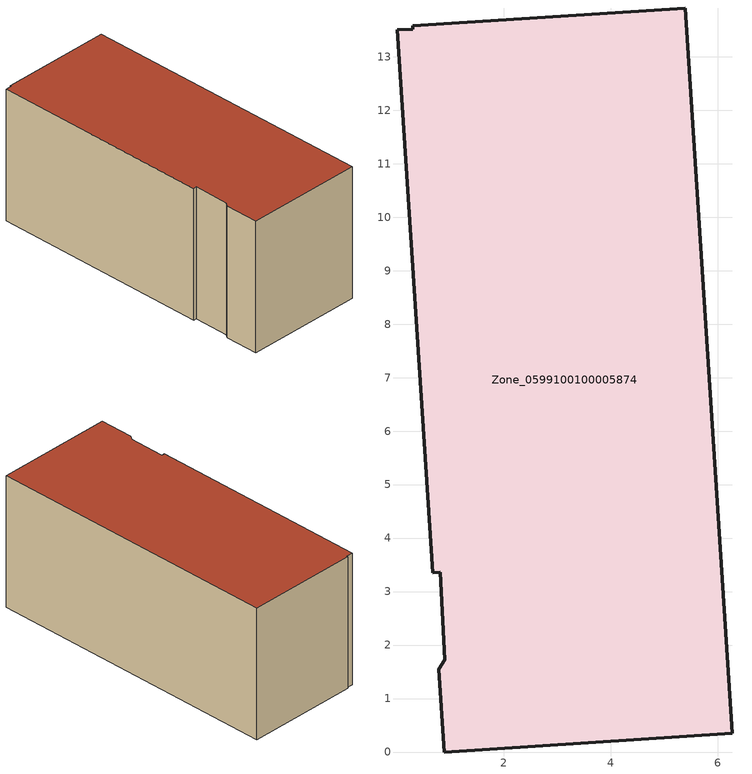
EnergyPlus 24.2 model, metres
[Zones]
Zone_0599100100005874
 floor ground (C_G): 0,13.5 0.3,13.52 0.3,13.58 5.39,13.91 6.28,0.35 0.89,0 0.78,1.55 0.9,1.72 0.81,3.37 0.67,3.35 z0
 wall outside (C_F): 6.28,0.35 5.39,13.91 0.3,13.58 0.3,13.52 0,13.5 0.67,3.35 0.81,3.37 0.9,1.72 0.78,1.55 0.89,0 6.28,0.35 z0:6.13
 roof outside (C_R): 0.81,3.37 0.9,1.72 0.78,1.55 0.89,0 6.28,0.35 5.39,13.91 0.3,13.58 0.3,13.52 0,13.5 0.67,3.35 z6.13
[BUILDING]
Pand.0599100100005874: North Axis=0; Terrain=City; Loads Convergence Tolerance Value=0.04; Temperature Convergence Tolerance Value=0.4; Solar Distribution=FullExterior; Maximum Number of Warmup Days=25; Minimum Number of Warmup Days=1
[Site:Location]
Rotterdam.The.Hague.AP_ZH_NLD Design_Conditions: Latitude=51.96; Longitude=4.45; Time Zone=1; Elevation=-4.5
[SITE:GROUNDTEMPERATURE:BUILDINGSURFACE]
18, 18, 18, 18, 18, 18, 18, 18, 18, 18, 18, 18
[MATERIAL] Thermal Absorptance=0.9; Solar Absorptance=0.7; Visible Absorptance=0.7
Name | Roughness | Thickness | Conductivity | Density | Specific Heat
G.TI.2006-2014 | MediumSmooth | 0.15 | 0.06 | 540 | 1210
F.TI.2006-2014 | Rough | 0.3 | 0.12 | 1920 | 840
R.TI.2006-2014 | MediumRough | 0.2 | 0.08 | 1500 | 1000
[CONSTRUCTION]
C_G: G.TI.2006-2014
C_F: F.TI.2006-2014
C_R: R.TI.2006-2014
[ZONE]
Zone_0599100100005874: Type=1; Multiplier=1; Ceiling Height=Autocalculate; Volume=Autocalculate; Floor Area=autocalculate; Part of Total Floor Area=Yes
[ZONEINFILTRATION:DESIGNFLOWRATE]
Infil_Zone_0599100100005874: Zone or ZoneList or Space or SpaceList=Zone_0599100100005874; Schedule=AlwaysOn; Design Flow Rate Calculation Method=Flow/Area; Flow Rate per Floor Area=0.0015; Constant Term Coefficient=1; Temperature Term Coefficient=0; Velocity Term Coefficient=0; Velocity Squared Term Coefficient=0
[HVACTEMPLATE:ZONE:IDEALLOADSAIRSYSTEM]
Zone_0599100100005874: Maximum Heating Supply Air Temperature=50; Minimum Cooling Supply Air Temperature=13; Maximum Heating Supply Air Humidity Ratio=0.0156; Minimum Cooling Supply Air Humidity Ratio=0.0077; Heating Limit=NoLimit; Cooling Limit=NoLimit; Dehumidification Control Type=ConstantSensibleHeatRatio; Cooling Sensible Heat Ratio=0.7; Dehumidification Setpoint=60; Humidification Control Type=None; Humidification Setpoint=30; Outdoor Air Method=None; Outdoor Air Flow Rate per Person=0.00944; Outdoor Air Flow Rate per Zone Floor Area=0; Outdoor Air Flow Rate per Zone=0; Demand Controlled Ventilation Type=None; Outdoor Air Economizer Type=NoEconomizer; Heat Recovery Type=None; Sensible Heat Recovery Effectiveness=0.7; Latent Heat Recovery Effectiveness=0.65
[ZONECONTROL:THERMOSTAT]
ThermostatControl_Zone_0599100100005874: Zone or ZoneList=Zone_0599100100005874; Control Type Schedule=DualSetpointControlType; Control 1=Thermostat_Zone_0599100100005874; Temperature Difference Between Cutout And Setpoint=0
[THERMOSTATSETPOINT:DUALSETPOINT]
Thermostat_Zone_0599100100005874: Heating Setpoint Temperature Schedule=HeatingSetpoint_Zone_0599100100005874; Cooling Setpoint Temperature Schedule=CoolingSetpoint_Zone_0599100100005874
[SCHEDULE:COMPACT]
HeatingSetpoint_Zone_0599100100005874: Through: 12/31, For: AllDays, Until: 24:00, 21
CoolingSetpoint_Zone_0599100100005874: Through: 12/31, For: AllDays, Until: 24:00, 24
DualSetpointControlType: Through: 12/31, For: AllDays, Until: 24:00, 4
AlwaysOn: Through: 12/31, For: AllDays, Until: 24:00, 1
